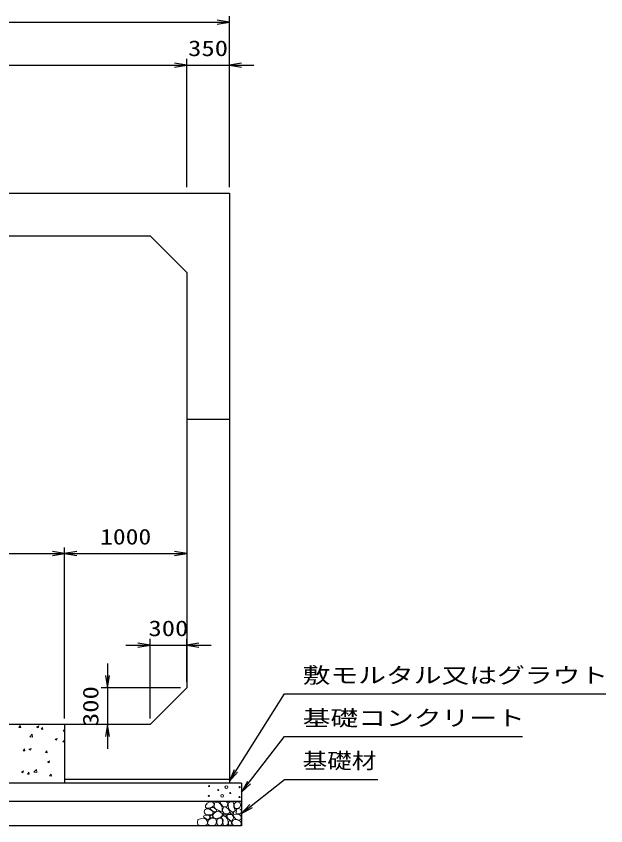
# Model space of a CAD drawing. Units: millimetres at full size. Extents: x 0 to 42050, y 0 to 29700.
# Drawn here: x 14878 to 19709, y 14520 to 21150 of the extents above; entities that cross this region are included whole.
import ezdxf
from ezdxf.enums import TextEntityAlignment as Align

# ---------------------------------------------------------------- set-up
doc = ezdxf.new("R2010")
doc.units = ezdxf.units.MM
for name, color, linetype, lineweight in [('D-DCR-HCHn', 4, 'Continuous', 9), ('D-STR-DIM', 7, 'Continuous', 25), ('D-STR-STRn', 1, 'Continuous', 25), ('D-STR-TXT', 7, 'Continuous', 25)]:
    doc.layers.add(name, color=color, linetype=linetype, lineweight=lineweight)
doc.styles.add('ＭＳ ゴシック', font='')
doc.styles.get('ＭＳ ゴシック').set_extended_font_data('MS Gothic')

# ---------------------------------------------------------------- blocks, each defined once
blk = doc.blocks.new('open_arrow')
at = {"color": 0, "linetype": 'Continuous', "lineweight": -2}
blk.add_lwpolyline([(7.5, 1.25), (0, 0), (7.5, -1.25)], dxfattribs=at)

msp = doc.modelspace()

# ---------------------------------------------------------------- linework, layer by layer
at = {"layer": 'D-DCR-HCHn'}
for p, q in [((14899.613, 15326.076), (14914.795, 15324.748)), ((14899.618, 15326.09), (14911.863, 15340.683)), ((14914.903, 15324.654), (14911.966, 15340.576)), ((15044.57, 15331.32), (15062.355, 15338.147)), ((15044.592, 15331.285), (15057.226, 15322.763)), ((15057.241, 15322.767), (15062.391, 15338.116)), ((15081.802, 15310.151), (15094.047, 15324.744)), ((15097.087, 15308.714), (15094.15, 15324.635)), ((14990.135, 15249.177), (15009.919, 15269.796)), ((14990.165, 15249.115), (15012.755, 15245.611)), ((15012.732, 15245.639), (15009.925, 15269.761)), ((15081.797, 15310.137), (15096.979, 15308.809)), ((15263.981, 15294.198), (15275, 15293.234)), ((15263.987, 15294.212), (15275, 15307.336)), ((15196.185, 15229.055), (15213.97, 15235.882)), ((15196.206, 15229.019), (15208.841, 15220.497)), ((15208.855, 15220.502), (15214.005, 15235.851)), ((15261.214, 15207.135), (15275, 15221.503)), ((15261.244, 15207.072), (15275, 15204.938)), ((14934.856, 15135.019), (14950.038, 15133.691)), ((14934.861, 15135.033), (14947.106, 15149.626)), ((14950.144, 15133.597), (14947.208, 15149.519)), ((14982.768, 15147.132), (15000.553, 15153.959)), ((14982.79, 15147.097), (14995.424, 15138.575)), ((14995.439, 15138.579), (15000.589, 15153.928)), ((15117.04, 15119.08), (15132.222, 15117.752)), ((15117.046, 15119.094), (15129.291, 15133.687)), ((15132.328, 15117.657), (15129.391, 15133.578)), ((15134.383, 15044.866), (15152.168, 15051.693)), ((15147.053, 15036.314), (15152.203, 15051.663)), ((15134.404, 15044.832), (15147.039, 15036.309)), ((14920.967, 14962.943), (14938.752, 14969.77)), ((14920.988, 14962.909), (14933.622, 14954.387)), ((14933.636, 14954.391), (14938.787, 14969.74)), ((14970.099, 14943.963), (14985.281, 14942.634)), ((14970.105, 14943.976), (14982.35, 14958.569)), ((14985.386, 14942.54), (14982.449, 14958.462)), ((15023.81, 14959.709), (15043.594, 14980.328)), ((15023.839, 14959.647), (15046.429, 14956.143)), ((15046.406, 14956.171), (15043.6, 14980.293)), ((15152.283, 14928.024), (15167.465, 14926.695)), ((15152.289, 14928.037), (15164.534, 14942.63)), ((15167.57, 14926.6), (15164.633, 14942.521))]:
    msp.add_line(p, q, dxfattribs=at)
for points in [[(16431.628, 14611.832), (16426.312, 14616.874), (16419.524, 14625.68), (16417.855, 14633.275), (16421.856, 14647.685), (16435.912, 14658.67), (16456.093, 14657.89), (16483.302, 14643.001), (16492.914, 14630.757), (16489.848, 14616.784), (16480.222, 14610.04), (16471.401, 14609.145), (16457.637, 14609.524), (16444.192, 14611.002)], [(16492.988, 14679.601), (16499.036, 14685.086), (16500.103, 14690.792), (16496.586, 14703.305), (16486.29, 14717.61), (16463.996, 14716.105), (16442.429, 14705.811), (16427.805, 14685.597), (16429.979, 14672.456), (16436.98, 14665.716), (16448.231, 14663.215), (16464.489, 14667.483), (16485.711, 14674.481)], [(16520.202, 14645.711), (16518.546, 14639.566), (16512.989, 14635.193), (16500.81, 14633.302), (16489.695, 14639.802), (16479.408, 14649.138), (16470.142, 14657.333), (16470.365, 14663.462), (16476.264, 14668.875), (16490.797, 14670.356), (16503.53, 14664.383), (16512.989, 14655.165), (16517.719, 14650.556)], [(16551.553, 14636.214), (16564.311, 14640.569), (16565.575, 14668.678), (16552.488, 14697.359), (16535.552, 14713.536), (16503.597, 14707.032), (16500.867, 14671.913), (16511.184, 14659.876), (16539.261, 14644.301)], [(16616.015, 14658.431), (16627.573, 14630.693), (16618.327, 14619.136), (16590.589, 14619.136), (16579.032, 14623.759), (16567.475, 14639.939), (16567.475, 14653.808), (16579.032, 14672.299), (16592.901, 14674.611)], [(16655.31, 14713.906), (16662.244, 14693.102), (16659.933, 14669.988), (16676.113, 14644.562), (16655.31, 14633.005), (16632.195, 14644.562), (16618.327, 14663.053), (16613.704, 14693.102), (16618.327, 14709.283), (16632.195, 14716.217)], [(16673.802, 14711.594), (16694.605, 14716.217), (16713.096, 14706.971), (16715.408, 14686.168), (16710.785, 14669.988), (16687.67, 14663.053), (16671.49, 14663.053), (16664.556, 14674.611), (16664.556, 14700.037)], [(16717.719, 14653.808), (16724.654, 14633.005), (16715.408, 14619.136), (16692.293, 14616.824), (16676.512, 14623.599), (16683.048, 14639.939), (16678.425, 14649.185), (16687.67, 14658.431), (16701.539, 14663.053)], [(16447.403, 14570.331), (16457.105, 14575.079), (16464.11, 14583.822), (16464.281, 14595.084), (16460.058, 14605.627), (16444.811, 14607.625), (16429.946, 14608.018), (16415.519, 14602.512), (16413.151, 14593.273), (16425.46, 14582.195), (16440.445, 14573.15)], [(16475.029, 14585.265), (16470.817, 14588.446), (16467.314, 14593.505), (16467.19, 14600.431), (16471.586, 14606.067), (16479.231, 14607.977), (16485.644, 14606.179), (16487.296, 14600.442), (16488.104, 14594.835), (16487.119, 14587.456), (16481.025, 14584.127)], [(16511.797, 14579.532), (16547.171, 14586.129), (16562.218, 14598.266), (16566.97, 14617.263), (16552.287, 14631.629), (16523.677, 14639.69), (16502.03, 14626.761), (16488.039, 14609.347), (16491.998, 14591.67)], [(16577.534, 14525.643), (16571.114, 14544.905), (16573.254, 14566.308), (16558.272, 14589.85), (16577.534, 14600.551), (16598.937, 14589.85), (16611.778, 14572.728), (16616.059, 14544.905), (16611.778, 14529.924), (16598.937, 14523.503)], [(16581.815, 14600.551), (16571.114, 14609.112), (16575.394, 14615.533), (16590.376, 14615.533), (16596.796, 14613.393), (16601.077, 14604.832), (16594.656, 14598.411)], [(16613.918, 14577.009), (16603.217, 14602.692), (16611.778, 14613.393), (16637.461, 14613.393), (16648.162, 14609.112), (16658.863, 14594.131), (16658.863, 14581.289), (16648.162, 14564.167), (16635.321, 14562.027)], [(16650.687, 14633.005), (16662.244, 14623.759), (16657.621, 14616.824), (16641.441, 14616.824), (16634.507, 14619.136), (16629.884, 14628.382), (16636.818, 14635.316)], [(16673.845, 14577.009), (16656.723, 14602.692), (16658.863, 14609.112), (16682.406, 14615.533), (16703.808, 14613.393), (16718.79, 14600.551), (16720.93, 14585.57), (16718.79, 14570.588), (16701.668, 14566.308)], [(16415.028, 14522.493), (16430.163, 14524.274), (16440.134, 14529.787), (16444.165, 14542.722), (16444.055, 14554.963), (16434.828, 14571.678), (16416.758, 14582.822), (16389.269, 14578.403), (16367.547, 14570.334), (16362.357, 14546.125), (16366.97, 14528.257), (16388.116, 14522.877)], [(16512.648, 14573.637), (16497.694, 14582.556), (16471.56, 14582.292), (16450.07, 14563.525), (16446.357, 14534.899), (16460.147, 14524.245), (16496.902, 14521.871), (16513.269, 14531.633), (16517.828, 14554.06)], [(16560.412, 14527.783), (16541.15, 14523.503), (16524.028, 14532.064), (16521.888, 14551.326), (16524.032, 14574.878), (16547.571, 14582.327), (16562.553, 14578.603), (16568.973, 14562.027), (16568.973, 14538.484)], [(16618.199, 14529.924), (16618.199, 14555.606), (16628.9, 14562.027), (16639.601, 14555.606), (16641.741, 14540.625), (16639.601, 14527.783), (16624.619, 14523.503)], [(16665.284, 14523.503), (16650.302, 14529.924), (16646.022, 14551.326), (16654.583, 14566.308), (16669.565, 14570.588), (16688.827, 14568.448), (16710.229, 14559.887), (16720.93, 14547.045), (16720.93, 14532.064), (16714.51, 14523.503), (16688.827, 14525.643)]]:
    msp.add_lwpolyline(points, close=True, dxfattribs=at)
msp.add_lwpolyline([(16581.568, 14718.547), (16598.907, 14716.446), (16610.742, 14708.701), (16610.374, 14689.819), (16604.486, 14676.087), (16589.975, 14676.185), (16569.893, 14679.153), (16560.201, 14693.689), (16550.918, 14703.492), (16548.116, 14714.345), (16560.901, 14718.547), (16581.918, 14718.547)], dxfattribs=at)
for centre, radius in [((16457.803, 14845.221), 4.5), ((16533.437, 14812.459), 4.5), ((16599.996, 14836.145), 11.25), ((16631.563, 14788.641), 4.5), ((16708.909, 14836.145), 4.5), ((16456.091, 14764.955), 4.5), ((16565.004, 14764.955), 11.25), ((16707.197, 14755.879), 4.5)]:
    msp.add_circle(centre, radius, dxfattribs=at)
at = {"layer": 'D-STR-DIM'}
for p, q in [((16625, 19750), (16625, 21150)), ((10425, 21100), (16625, 21100)), ((16275, 19750), (16275, 20800)), ((16275, 19750), (16275, 20800)), ((16625, 19750), (16625, 20800)), ((10775, 20750), (16275, 20750)), ((16075, 20750), (16825, 20750)), ((15275, 15400), (15275, 16800)), ((15275, 15400), (15275, 16800)), ((11775, 16750), (15275, 16750)), ((15275, 16750), (16275, 16750)), ((15975, 15400), (15975, 16050)), ((16275, 15700), (16275, 16050)), ((15775, 16000), (16475, 16000)), ((15625, 15850), (15625, 15150)), ((16225, 15650), (15575, 15650)), ((15925, 15350), (15575, 15350))]:
    msp.add_line(p, q, dxfattribs=at)
at = {"layer": 'D-STR-STRn'}
for p, q in [((10425, 19700), (16625, 19700)), ((16625, 19700), (16625, 14900)), ((11075, 19350), (15975, 19350)), ((15975, 19350), (16275, 19050)), ((16275, 19050), (16275, 15650)), ((16275, 17850), (16625, 17850)), ((16275, 15650), (15975, 15350)), ((15975, 15350), (11075, 15350)), ((15275, 15350), (15275, 14870)), ((16725, 14870), (10325, 14870)), ((16625, 14900), (15275, 14900)), ((16625, 14900), (16625, 14870)), ((16725, 14870), (16725, 14520)), ((16725, 14720), (10325, 14720)), ((16725, 14520), (10325, 14520))]:
    msp.add_line(p, q, dxfattribs=at)
at = {"layer": 'D-STR-TXT'}
for points in [[(16625, 14885), (17075, 15600), (17175, 15600), (19708.756, 15600)], [(16725, 14795), (17075, 15250), (17175, 15250), (19026.523, 15250)], [(16725, 14620), (17075, 14900), (17175, 14900), (17839.721, 14900)]]:
    msp.add_lwpolyline(points, dxfattribs=at)

# ---------------------------------------------------------------- block references
at = {"layer": 'D-STR-DIM', "xscale": 13.3, "yscale": 13.3}
for p, rotation in [((16625, 21100), 180), ((16275, 20750), 180), ((16275, 20750), 180), ((15275, 16750), 180), ((16275, 16750), 180), ((15975, 16000), 180), ((15625, 15650), 90), ((15625, 15350), 270)]:
    msp.add_blockref('open_arrow', p, dxfattribs=dict(at, rotation=rotation))
for p in [(16625, 20750), (15275, 16750), (16275, 16000)]:
    msp.add_blockref('open_arrow', p, dxfattribs=at)
at = {"layer": 'D-STR-TXT', "xscale": 13.3, "yscale": 13.3}
for p, rotation in [((16625, 14885), 57.8), ((16725, 14795), 52.4), ((16725, 14620), 38.7)]:
    msp.add_blockref('open_arrow', p, dxfattribs=dict(at, rotation=rotation))

# ---------------------------------------------------------------- texts
at = {"layer": 'D-STR-DIM', "style": 'ＭＳ ゴシック'}
for s, width, p in [('350', 1.25, (16450, 20887.5)), ('1000', 1.2, (15775, 16887.5)), ('300', 1.25, (16125, 16137.5))]:
    msp.add_text(s, height=128.3, dxfattribs=dict(at, width=width)).set_placement(p, align=Align.MIDDLE_CENTER)
at = {"layer": 'D-STR-DIM', "style": 'ＭＳ ゴシック', "width": 1.25}
msp.add_text('300', height=128.3, rotation=90, dxfattribs=at).set_placement((15487.5, 15500), align=Align.MIDDLE_CENTER)
at = {"layer": 'D-STR-TXT', "style": 'ＭＳ ゴシック'}
for s, width, p in [('敷モルタル又はグラウト', 1.3, (17225, 15650)), ('基礎コンクリート', 1.3, (17225, 15300)), ('基礎材', 1.15, (17225, 14950))]:
    msp.add_text(s, height=128.3, dxfattribs=dict(at, width=width)).set_placement(p, align=Align.BOTTOM_LEFT)

doc.saveas('drawing.dxf')
